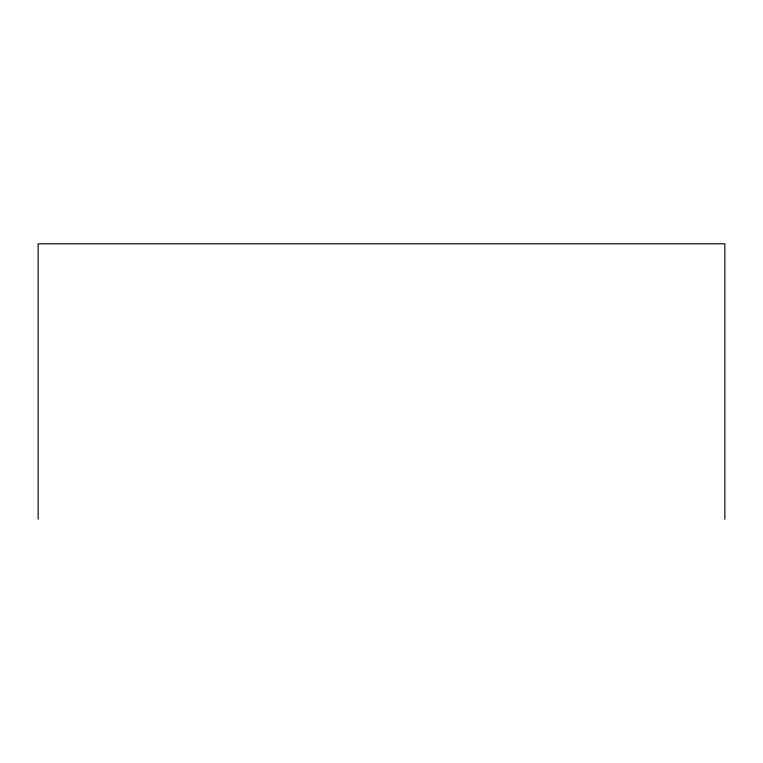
<?xml version="1.0" encoding="UTF-8"?>
<svg xmlns="http://www.w3.org/2000/svg" width="763" height="763" viewBox="0 0 763 763"><rect width="100%" height="100%" fill="white"/><g stroke="black" fill="none" stroke-linecap="round" stroke-linejoin="round"><path stroke-width="1.14" d="M724.85 519.183L724.85 243.817L38.15 243.817L38.15 519.183"/></g></svg>
